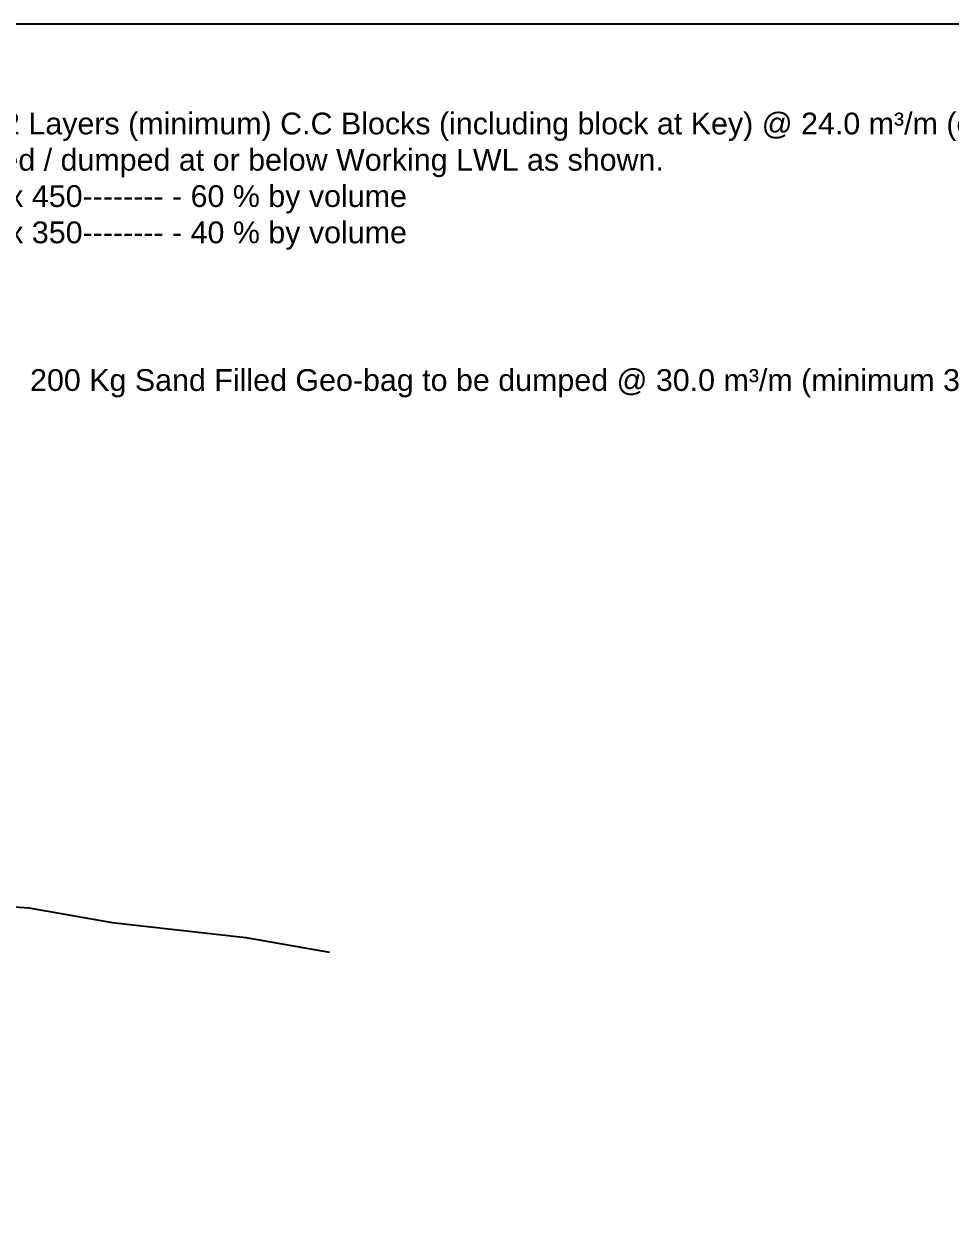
# Model space of a CAD drawing. Header units: inches. Extents: x 64995 to 402236, y -100918 to 204355.
# Drawn here: x 134174 to 136671, y -79917 to -76688 of the extents above; entities that cross this region are included whole.
import ezdxf

# ---------------------------------------------------------------- set-up
doc = ezdxf.new("R2010")
doc.units = ezdxf.units.IN
doc.header["$LTSCALE"] = 7
doc.header["$MEASUREMENT"] = 0
doc.layers.add('Existing_Bed_Level for Xsection', color=7, linetype='Continuous', lineweight=25)
doc.styles.get("Standard").update_dxf_attribs({"font": 'arial.ttf'})

msp = doc.modelspace()

# ---------------------------------------------------------------- linework, layer by layer
msp.add_lwpolyline([(130081.98872, -76688.12256), (140081.98872, -76688.12256), (140081.98872, -83759.12256), (130081.98872, -83759.12256)], close=True)
at = {"layer": 'Existing_Bed_Level for Xsection'}
msp.add_lwpolyline([(131026.64471, -78111.9064), (131171.98872, -78150.42256), (131396.98872, -78193.62256), (131531.98872, -78208.47256), (131666.98872, -78218.82256), (131756.98872, -78219.27256), (131891.98872, -78261.57256), (132296.98872, -78377.22256), (132431.98872, -78450.12256), (132521.98872, -78537.42256), (132701.98872, -78624.27256), (132836.98872, -78711.12256), (133061.98872, -78798.42256), (133241.98872, -78885.27256), (133421.98872, -78972.57256), (133601.98872, -79020.72256), (133781.98872, -79036.47256), (133916.98872, -79049.52256), (134186.98872, -79068.42256), (134411.98872, -79108.47256), (134771.98872, -79148.52256), (134996.98872, -79188.12256)], dxfattribs=at)

# ---------------------------------------------------------------- texts
at = {"color": 0, "linetype": 'Continuous', "lineweight": -3, "ltscale": 0.5, "char_height": 58.6325814, "attachment_point": 1}
for s, insert, width in [(' Assorted 2 Layers (minimum) C.C Blocks (including block at Key) @ 24.0 m³/m (excluding void) to be Placed / dumped at or below Working LWL as shown. \\P{\\C256;450 x 450 x 450-------- - 60 % by volume^J350 x 350 x 350-------- - 40 % by volume}', (133749.11699, -76926.82666), 3473.7105539), ('200 Kg Sand Filled Geo-bag to be dumped @ 30.0 m³/m ({\\C7;minimum} 3 Layer as shown).', (134190.49266, -77617.76059), 3325.0731678)]:
    msp.add_mtext(s, dxfattribs=dict(at, insert=insert, width=width))

doc.saveas('drawing.dxf')
